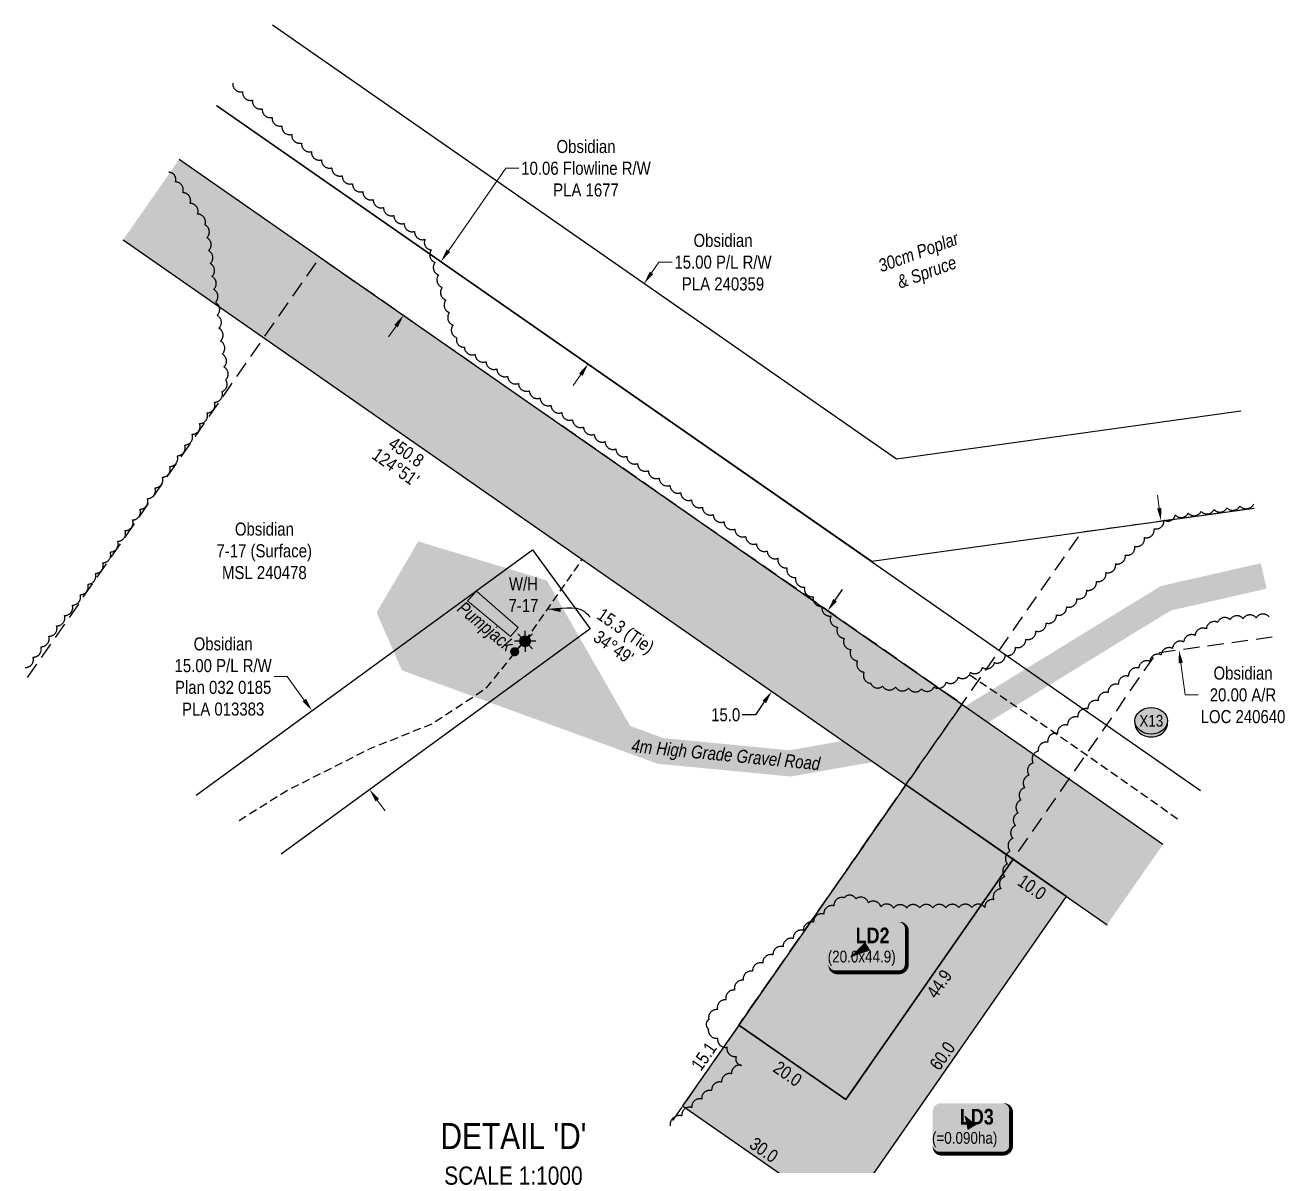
# Model space of a CAD drawing. Extents: x 610158 to 618425, y 5897307 to 5901062.
# Drawn here: x 611932 to 612898, y 5898188 to 5899063 of the extents above; entities that cross this region are included whole.
import ezdxf
from ezdxf.enums import TextEntityAlignment as Align

# ---------------------------------------------------------------- set-up
doc = ezdxf.new("R2010")
doc.units = 0
doc.header["$LTSCALE"] = 5
doc.header["$PDSIZE"] = 0.5
for name, pattern in [('0', [1, 1, 0]), ('foc-ACCESSROAD', [3.75, 2.5, -1.25]), ('foc-TIELINE', [1.875, 1.25, -0.625]), ('UG_PIPE', [1.875, 1.25, -0.625])]:
    doc.linetypes.add(name, pattern=pattern)
doc.layers.get('Defpoints').update_dxf_attribs({"color": 9})
for name, color, linetype, lineweight in [('AS-GENERAL', 48, 'Continuous', 18), ('C-AR-T', 13, 'Continuous', 9), ('C-FLOWLINE-T', 13, 'Continuous', 9), ('C-RW-T', 13, 'Continuous', 9), ('C-WS-T', 13, 'Continuous', 9), ('P-TEMP-T', 46, 'Continuous', 18), ('T-TEXT', 48, 'Continuous', 18), ('T-TIE-T', 201, 'Continuous', 18)]:
    doc.layers.add(name, color=color, linetype=linetype, lineweight=lineweight)
doc.layers.add('AS-PIPE-AG', color=7, linetype='Continuous', true_color=0x7d00fa)
for name, color, linetype in [('AS-PIPE-UG', 44, 'UG_PIPE'), ('AS-ROADS', 254, 'Continuous'), ('AS-SYMBOL', 7, 'Continuous'), ('C-AR', 13, 'foc-ACCESSROAD'), ('C-RW', 13, 'Continuous'), ('C-WS', 13, 'foc-ACCESSROAD'), ('C-WS-S', 8, 'Continuous'), ('DETAIL-T', 7, 'Continuous'), ('L-BD1', 253, 'Continuous'), ('P-CROSSINGS', 250, 'Continuous'), ('P-PROPOSED', 10, 'Continuous'), ('P-PROPOSED-H', 21, 'Continuous'), ('P-TEMP-BLOCKS', 250, 'Continuous'), ('P-TEMP-H', 41, 'Continuous'), ('P-TEMP_WORKSPACE', 46, 'Continuous'), ('P-TXT', 4, 'Continuous'), ('P-WORKAREA', 113, 'Continuous'), ('P-WORKAREA-H', 111, 'Continuous'), ('T-BUSH', 110, '0'), ('T-BUSH-T', 110, 'Continuous'), ('T-TIE', 201, 'foc-TIELINE')]:
    doc.layers.add(name, color=color, linetype=linetype)
doc.styles.add('80', font='ARIALN.TTF', dxfattribs={"height": 10})
doc.styles.add('80CG', font='ARIALN.TTF', dxfattribs={"height": 10})
doc.styles.add('80L', font='ARIALN.TTF', dxfattribs={"height": 10})
doc.styles.add('80LS', font='ARIALNI.TTF', dxfattribs={"height": 10})
doc.styles.add('BOLD', font='ARIALNB.TTF')
doc.styles.add('Crossing', font='ARIALN.TTF', dxfattribs={"height": 10})
doc.dimstyles.new('Compass 5 000', dxfattribs={"dimscale": 5, "dimtxt": 9, "dimasz": 2, "dimexe": 0.2, "dimexo": 0.0625, "dimgap": 0.5, "dimtad": 0, "dimtih": 1, "dimtoh": 1, "dimzin": 0, "dimdsep": 46, "dimtxsty": '80CG', "dimcen": 0.1, "dimse1": 1, "dimse2": 1, "dimclrd": 256, "dimclrt": 256, "dimaunit": 1, "dimadec": 4, "dimazin": 0, "dimtfac": 0.06, "dimtofl": 0, "dimtmove": 0, "dimatfit": 1, "dimfxl": 0.2, "dimtolj": 1, "dimtzin": 0, "dimlwd": -1, "dimarcsym": 0})

# ---------------------------------------------------------------- blocks, each defined once
blk = doc.blocks.new('GAS')
h = blk.add_hatch(color=255)
h.dxf.hatch_style = 1
edge = h.paths.add_edge_path()
edge.add_arc((0, 0), 0.9, 0, 360)
for p, q in [((-0.81, 0), (-1.62, 0)), ((-0.57, 0.57), (-1.14, 1.14)), ((0, 0.81), (0, 1.62)), ((0.57, 0.57), (1.14, 1.14)), ((1.62, 0), (0.81, 0)), ((-0.57, -0.57), (-1.14, -1.14)), ((0, -0.81), (0, -1.62)), ((1.14, -1.14), (0.57, -0.57))]:
    blk.add_line(p, q)
blk.add_circle((0, 0), 0.8)
blk = doc.blocks.new('RISER')
h = blk.add_hatch(color=255)
h.dxf.hatch_style = 1
edge = h.paths.add_edge_path()
edge.add_arc((0, 0), 0.7, 0, 360)
blk.add_hatch(color=13).paths.add_polyline_path([(0.58, -0.15), (-0.58, -0.15, 0.774597)])
at = {"color": 13}
blk.add_line((-0.58, -0.15), (0.58, -0.15), dxfattribs=at)
blk.add_circle((0, 0), 0.6, dxfattribs=at)
blk = doc.blocks.new('*D509')
at = {"layer": 'C-RW-T', "transparency": 16777216}
for p, q in [((612412.34, 5898872.64), (612418.05, 5898880.85)), ((612418.05, 5898880.85), (612428.05, 5898880.85)), ((612358.11, 5898794.68), (612352.4, 5898786.47))]:
    blk.add_line(p, q, dxfattribs=at)
at = {"layer": 'C-RW-T', "linetype": 'Continuous', "transparency": 16777216}
for points in [[(612410.97, 5898873.6), (612413.71, 5898871.69), (612406.63, 5898864.43)], [(612356.74, 5898795.63), (612359.48, 5898793.73), (612363.82, 5898802.89)]]:
    blk.add_solid(points, dxfattribs=at)
at = {"layer": 'Defpoints', "color": 0, "linetype": 'Continuous', "transparency": 16777216}
for p in [(612406.63, 5898864.43), (612421.6, 5898854.02), (612378.79, 5898792.47)]:
    blk.add_point(p, dxfattribs=at)
at = {"layer": 'C-RW-T', "linetype": 'Continuous', "transparency": 16777216, "insert": (612467.14, 5898880.85), "char_height": 10, "attachment_point": 5, "style": '80CG'}
blk.add_mtext('\\A1;Obsidian\\P15.00 P/L R/W\\PPLA 240359', dxfattribs=at)
blk = doc.blocks.new('*D510')
at = {"layer": 'C-FLOWLINE-T', "transparency": 16777216}
for p, q in [((612256.63, 5898889.62), (612300.61, 5898952.85)), ((612300.61, 5898952.85), (612310.61, 5898952.85)), ((612216.5, 5898831.93), (612210.79, 5898823.72))]:
    blk.add_line(p, q, dxfattribs=at)
at = {"layer": 'C-FLOWLINE-T', "linetype": 'Continuous', "transparency": 16777216}
for points in [[(612255.26, 5898890.58), (612258, 5898888.67), (612250.92, 5898881.41)], [(612215.13, 5898832.88), (612217.86, 5898830.98), (612222.21, 5898840.14)]]:
    blk.add_solid(points, dxfattribs=at)
at = {"layer": 'Defpoints', "color": 0, "linetype": 'Continuous', "transparency": 16777216}
for p in [(612250.92, 5898881.41), (612260.86, 5898874.5), (612232.15, 5898833.22)]:
    blk.add_point(p, dxfattribs=at)
at = {"layer": 'C-FLOWLINE-T', "linetype": 'Continuous', "transparency": 16777216, "insert": (612362.11, 5898952.85), "char_height": 10, "attachment_point": 5, "style": '80CG'}
blk.add_mtext('\\A1;Obsidian\\P10.06 Flowline R/W\\PPLA 1677', dxfattribs=at)
blk = doc.blocks.new('*D511')
at = {"layer": 'C-AR-T', "transparency": 16777216}
for p, q in [((612801.51, 5898692.38), (612800.13, 5898702.29)), ((612818.05, 5898573.59), (612821.46, 5898549.11)), ((612821.46, 5898549.11), (612831.46, 5898549.11))]:
    blk.add_line(p, q, dxfattribs=at)
at = {"layer": 'C-AR-T', "linetype": 'Continuous', "transparency": 16777216}
for points in [[(612803.16, 5898692.61), (612799.86, 5898692.15), (612802.89, 5898682.48)], [(612819.7, 5898573.82), (612816.4, 5898573.36), (612816.67, 5898583.49)]]:
    blk.add_solid(points, dxfattribs=at)
at = {"layer": 'Defpoints', "color": 0, "linetype": 'Continuous', "transparency": 16777216}
for p in [(612834.68, 5898686.91), (612848.47, 5898587.92), (612816.67, 5898583.49)]:
    blk.add_point(p, dxfattribs=at)
at = {"layer": 'C-AR-T', "linetype": 'Continuous', "transparency": 16777216, "insert": (612865.75, 5898549.11), "char_height": 10, "attachment_point": 5, "style": '80CG'}
blk.add_mtext('\\A1;Obsidian\\P20.00 A/R\\PLOC 240640', dxfattribs=at)
blk = doc.blocks.new('*D512')
at = {"layer": 'C-RW-T', "transparency": 16777216}
for p, q in [((612133.04, 5898563.2), (612123.04, 5898563.2)), ((612146.19, 5898545.17), (612133.04, 5898563.2)), ((612202.15, 5898468.47), (612208.05, 5898460.39))]:
    blk.add_line(p, q, dxfattribs=at)
at = {"layer": 'C-RW-T', "linetype": 'Continuous', "transparency": 16777216}
for points in [[(612147.54, 5898546.16), (612144.85, 5898544.19), (612152.09, 5898537.09)], [(612203.5, 5898469.45), (612200.81, 5898467.49), (612196.26, 5898476.55)]]:
    blk.add_solid(points, dxfattribs=at)
at = {"layer": 'Defpoints', "color": 0, "linetype": 'Continuous', "transparency": 16777216}
for p in [(612150.27, 5898535.77), (612194.45, 5898475.23), (612196.26, 5898476.55)]:
    blk.add_point(p, dxfattribs=at)
at = {"layer": 'C-RW-T', "linetype": 'Continuous', "transparency": 16777216, "insert": (612083.96, 5898563.2), "char_height": 10, "attachment_point": 5, "style": '80CG'}
blk.add_mtext('\\A1;Obsidian\\P15.00 P/L R/W\\PPlan 032 0185\\PPLA 013383', dxfattribs=at)
blk = doc.blocks.new('*U513')
at = {"true_color": 0xff8aff}
h = blk.add_hatch(color=211, dxfattribs=at)
edge = h.paths.add_edge_path()
edge.add_line((-24, -20), (24, -20))
edge.add_arc((24, -14), 6, 270, 360)
edge.add_line((30, -14), (30, 12.5))
edge.add_arc((24, 12.5), 6, 0, 90)
edge.add_line((24, 18.5), (-24, 18.5))
edge.add_arc((-24, 12.5), 6, 90, 180)
edge.add_line((-30, 12.5), (-30, -14))
edge.add_arc((-24, -14), 6, 180, 270)
at = {"color": 250, "flags": 128}
blk.add_lwpolyline([(-24, -20, 3, 3, 0), (24, -20, 3, 3, 0.414214), (30, -14, 3, 3, 0), (30, 12.5, 3, 0, 0.414214), (24, 18.5, 0, 0, 0), (-24, 18.5, 0, 0, 0.414214), (-30, 12.5, 0, 0, 0), (-30, -14, 0, 3, 0.414214)], format="xyseb", close=True, dxfattribs=at)
at = {"flags": 128}
blk.add_lwpolyline([(-5.81, 9.49, 0, 7.5, 0), (0, 0, 0, 0, 0)], format="xyseb", dxfattribs=at)
at = {"color": 250}
for tag, p, height, style in [('TEMP_AREA_W1_001', (-9.21, 2.24), 12, 'BOLD'), ('ENTER_TEXT_001', (-30.66, -12.47), 9, '80')]:
    blk.add_attdef(tag, p, '', height=height, dxfattribs=dict(at, style=style))
blk = doc.blocks.new('xing2')
h = blk.add_hatch(color=50)
h.dxf.hatch_style = 1
edge = h.paths.add_edge_path()
edge.add_ellipse((0, 0), major_axis=(-12.5, 0), ratio=0.816297, start_angle=0, end_angle=360)
h = blk.add_hatch(color=250)
h.dxf.hatch_style = 1
edge = h.paths.add_edge_path()
edge.add_ellipse((0, -2.05), major_axis=(-12.5, 0), ratio=0.816297, start_angle=0, end_angle=180)
edge.add_line((12.5, -2.05), (12.5, 0))
edge.add_ellipse((0, 0), major_axis=(-12.5, 0), ratio=0.816297, start_angle=0, end_angle=180, ccw=False)
edge.add_line((-12.5, 0), (-12.5, -2.05))
at = {"color": 250}
blk.add_ellipse((0, 0), major_axis=(-12.5, 0), ratio=0.816297, dxfattribs=at)
blk.add_ellipse((0, -2.05), major_axis=(-12.5, 0), ratio=0.816297, start_param=0, end_param=3.141593, dxfattribs=at)
at = {"color": 250, "style": 'Crossing'}
blk.add_attdef('CROSSING', text='', height=9, dxfattribs=at).set_placement((0.09, 0.02), align=Align.MIDDLE_CENTER)
at = {"color": 250, "style": 'Crossing', "flags": 1}
for tag, p in [('OWNER', (0.09, -12.49)), ('DESCRIPTION', (0.09, -25.77)), ('LOCATION', (0.09, -39.3)), ('DWG_REF', (0.09, -52.84))]:
    blk.add_attdef(tag, text='', height=9, dxfattribs=at).set_placement(p, align=Align.MIDDLE_CENTER)
blk = doc.blocks.new('*D633')
at = {"layer": 'Defpoints', "color": 0, "transparency": 16777216}
for p in [(612550.45, 5898611.32), (612504.51, 5898551.95), (612507.61, 5898549.8)]:
    blk.add_point(p, dxfattribs=at)
at = {"layer": 'P-TXT', "transparency": 16777216}
for p, q in [((612553.07, 5898621.69), (612558.78, 5898629.89)), ((612498.8, 5898543.75), (612491.93, 5898533.89)), ((612491.93, 5898533.89), (612481.93, 5898533.89))]:
    blk.add_line(p, q, dxfattribs=at)
for points in [[(612551.7, 5898622.64), (612554.43, 5898620.73), (612547.35, 5898613.48)], [(612497.43, 5898544.7), (612500.16, 5898542.8), (612504.51, 5898551.95)]]:
    blk.add_solid(points, dxfattribs=at)
at = {"layer": 'P-TXT', "transparency": 16777216, "insert": (612469.18, 5898533.89), "char_height": 10, "attachment_point": 5, "style": '80CG'}
blk.add_mtext('\\A1;15.0', dxfattribs=at)
blk = doc.blocks.new('*U640')
h = blk.add_hatch(color=111)
edge = h.paths.add_edge_path()
edge.add_line((-24, -20), (24, -20))
edge.add_arc((24, -14), 6, 270, 360)
edge.add_line((30, -14), (30, 12.5))
edge.add_arc((24, 12.5), 6, 0, 90)
edge.add_line((24, 18.5), (-24, 18.5))
edge.add_arc((-24, 12.5), 6, 90, 180)
edge.add_line((-30, 12.5), (-30, -14))
edge.add_arc((-24, -14), 6, 180, 270)
at = {"color": 250, "flags": 128}
blk.add_lwpolyline([(-24, -20, 3, 3, 0), (24, -20, 3, 3, 0.414214), (30, -14, 3, 3, 0), (30, 12.5, 3, 0, 0.414214), (24, 18.5, 0, 0, 0), (-24, 18.5, 0, 0, 0.414214), (-30, 12.5, 0, 0, 0), (-30, -14, 0, 3, 0.414214)], format="xyseb", close=True, dxfattribs=at)
at = {"flags": 128}
blk.add_lwpolyline([(-13.94, -8.74, 0, 7.5, 0), (0, 0, 0, 0, 0)], format="xyseb", dxfattribs=at)
at = {"color": 250}
for tag, p, height, style in [('TEMP_AREA_W1_001', (-9.21, 2.24), 12, 'BOLD'), ('ENTER_TEXT_001', (-30.66, -12.47), 9, '80')]:
    blk.add_attdef(tag, p, '', height=height, dxfattribs=dict(at, style=style))

msp = doc.modelspace()

# ---------------------------------------------------------------- hatches: boundary and pattern name
at = {"layer": 'AS-ROADS'}
h = msp.add_hatch(color=256, dxfattribs=at)
h.dxf.hatch_style = 1
h.paths.add_polyline_path([(612879.379, 5898650.088), (612802.67, 5898632.58), (612644.088, 5898535.217), (612611.549, 5898523.181), (612518.158, 5898506.705), (612421.477, 5898516.028), (612396.017, 5898525.328), (612332.073, 5898636.916), (612233.537, 5898666.834), (612201.588, 5898612.313), (612220.952, 5898567.992), (612417.016, 5898496.373), (612518.95, 5898486.544), (612616.795, 5898503.805), (612652.87, 5898517.149), (612810.327, 5898613.821), (612883.828, 5898630.597)])
at = {"layer": 'P-PROPOSED-H'}
h = msp.add_hatch(color=256, dxfattribs=at)
h.dxf.hatch_style = 1
h.paths.add_polyline_path([(612761.545, 5898372.97), (612804.387, 5898434.495), (612050.218, 5898959.655), (612007.375, 5898898.13)])
at = {"layer": 'P-TEMP-H'}
h = msp.add_hatch(color=256, dxfattribs=at)
h.dxf.hatch_style = 1
h.paths.add_polyline_path([(612559.317, 5898148.49), (612730.448, 5898394.624), (612689.43, 5898423.186), (612561.334, 5898238.947), (612479.26, 5898296.011), (612436.205, 5898234.086)])
at = {"layer": 'P-WORKAREA-H'}
h = msp.add_hatch(color=256, dxfattribs=at)
h.dxf.hatch_style = 1
h.paths.add_polyline_path([(612479.26, 5898296.011), (612561.334, 5898238.947), (612689.43, 5898423.186), (612607.398, 5898480.309)])

# ---------------------------------------------------------------- linework, layer by layer
at = {"layer": 'AS-GENERAL', "flags": 128}
msp.add_lwpolyline([(612310.02, 5898600.903), (612278.05, 5898628.728), (612271.16, 5898621.328), (612304.175, 5898593.943)], close=True, dxfattribs=at)
at = {"layer": 'AS-PIPE-AG', "flags": 128}
msp.add_lwpolyline([(612307.475, 5898582.313), (612318.61, 5898594.308)], dxfattribs=at)
at = {"layer": 'AS-PIPE-UG', "flags": 128}
for points in [[(612307.035, 5898581.168), (612299.185, 5898571.283), (612284.61, 5898553.378), (612244.305, 5898526.948), (612196.455, 5898507.768), (612133.365, 5898475.908), (612093.846, 5898451.172)], [(612656.26, 5898564.503), (612718.73, 5898522.028), (612817.26, 5898453.064)]]:
    msp.add_lwpolyline(points, dxfattribs=at)
at = {"layer": 'C-AR', "flags": 128}
msp.add_lwpolyline([(612888.136, 5898593.445), (612799.193, 5898581.056), (612561.334, 5898238.947), (612479.25, 5898296.018), (612742.085, 5898674.028), (612874.345, 5898692.451)], dxfattribs=at)
at = {"layer": 'C-RW', "flags": 128}
for points in [[(612864.005, 5898766.687), (612600.026, 5898729.917), (612121.761, 5899062.579)], [(612079.005, 5899000.996), (612581.306, 5898651.614), (612874.348, 5898692.432)]]:
    msp.add_lwpolyline(points, dxfattribs=at)
at = {"layer": 'C-RW'}
for points in [[(612078.951, 5899000.918), (612833.12, 5898475.758)], [(612804.387, 5898434.495), (612050.275, 5898959.615)], [(612063.37, 5898472.37), (612321.098, 5898660.399), (612365.277, 5898599.859), (612128.468, 5898427.09)]]:
    msp.add_lwpolyline(points, dxfattribs=at)
at = {"layer": 'C-WS', "flags": 128}
msp.add_lwpolyline([(611933.966, 5898562.377), (612158.155, 5898884.693), (612650.455, 5898542.238), (612426.344, 5898219.901)], dxfattribs=at)
at = {"layer": 'P-PROPOSED', "flags": 128}
for points in [[(612804.387, 5898434.495), (612050.218, 5898959.655)], [(612007.375, 5898898.13), (612761.545, 5898372.97)]]:
    msp.add_lwpolyline(points, dxfattribs=at)
at = {"layer": 'P-TEMP_WORKSPACE'}
msp.add_lwpolyline([(612559.317, 5898148.49), (612730.448, 5898394.624), (612689.43, 5898423.186), (612561.334, 5898238.947), (612479.26, 5898296.011), (612436.205, 5898234.086)], close=True, dxfattribs=at)
at = {"layer": 'P-WORKAREA'}
msp.add_lwpolyline([(612479.26, 5898296.011), (612561.334, 5898238.947), (612689.43, 5898423.186), (612607.398, 5898480.309)], close=True, dxfattribs=at)
at = {"layer": 'T-BUSH', "flags": 128}
for points in [[(612091.347, 5899018.195, 0.5205671), (612098.883, 5899011.627, 0.5205671), (612106.418, 5899005.059, 0.5205671), (612113.953, 5898998.49, 0.5205671), (612121.489, 5898991.922, 0.5205671), (612129.024, 5898985.354, 0.5205671), (612136.559, 5898978.785, 0.5205671), (612144.095, 5898972.217, 0.5205671), (612151.63, 5898965.648, 0.5205671), (612159.393, 5898959.357, 0.5205671), (612167.316, 5898953.263, 0.5205671), (612175.24, 5898947.169, 0.5205671), (612183.164, 5898941.074, 0.5205671), (612191.088, 5898934.98, 0.5205671), (612199.011, 5898928.886, 0.5205671), (612206.935, 5898922.792, 0.5205671), (612214.859, 5898916.698, 0.5205671), (612222.782, 5898910.603, 0.5205671), (612230.706, 5898904.509, 0.5205671), (612238.63, 5898898.415, 0.5205671), (612243.632, 5898890.333, 0.5205671), (612246.392, 5898880.725, 0.5205671), (612249.153, 5898871.117, 0.5205671), (612251.913, 5898861.51, 0.5205671), (612254.673, 5898851.902, 0.5205671), (612257.434, 5898842.295, 0.5205671), (612260.194, 5898832.687, 0.5205671), (612262.954, 5898823.079, 0.5205671), (612268.855, 5898815.76, 0.5205671), (612277.155, 5898810.189, 0.5205671), (612285.455, 5898804.618, 0.5205671), (612293.755, 5898799.046, 0.5205671), (612302.054, 5898793.475, 0.5205671), (612310.354, 5898787.904, 0.5205671), (612318.654, 5898782.333, 0.5205671), (612326.954, 5898776.762, 0.5205671), (612335.254, 5898771.191, 0.5205671), (612343.554, 5898765.619, 0.5205671), (612351.853, 5898760.048, 0.5205671), (612360.153, 5898754.477, 0.5205671), (612368.451, 5898748.902, 0.5205671), (612376.738, 5898743.312, 0.5205671), (612385.025, 5898737.722, 0.5205671), (612393.312, 5898732.132, 0.5205671), (612401.599, 5898726.542, 0.5205671), (612409.886, 5898720.952, 0.5205671), (612418.174, 5898715.362, 0.5205671), (612426.461, 5898709.772, 0.5205671), (612434.748, 5898704.182, 0.5205671), (612443.035, 5898698.592, 0.5205671), (612451.322, 5898693.002, 0.5205671), (612459.61, 5898687.412, 0.5205671), (612467.897, 5898681.822, 0.5205671), (612476.184, 5898676.232, 0.5205671), (612484.471, 5898670.642, 0.5205671), (612492.758, 5898665.052, 0.5205671), (612501.045, 5898659.462, 0.5205671), (612509.333, 5898653.872, 0.5205671), (612516.159, 5898646.592, 0.5205671), (612522.891, 5898639.202, 0.5205671), (612529.623, 5898631.813, 0.5205671), (612536.355, 5898624.423, 0.5205671), (612543.087, 5898617.033, 0.5205671), (612549.819, 5898609.644, 0.5205671), (612554.977, 5898601.093, 0.5205671), (612560.051, 5898592.481, 0.5205671), (612565.125, 5898583.868, 0.5205671), (612570.199, 5898575.255, 0.5205671), (612575.273, 5898566.642, 0.5205671), (612580.347, 5898558.03, 0.5205671), (612589.404, 5898555.839, 0.5205671), (612599.374, 5898555.122, 0.5205671), (612609.345, 5898554.405, 0.5205671), (612619.315, 5898553.688, 0.5205671), (612628.939, 5898555.17, 0.5205671), (612638.205, 5898558.921, 0.5205671), (612647.471, 5898562.672, 0.5205671), (612656.736, 5898566.424, 0.5205671), (612666.002, 5898570.175, 0.5205671), (612675.268, 5898573.926, 0.5205671), (612683.494, 5898579.466, 0.5205671), (612691.339, 5898585.661, 0.5205671), (612699.184, 5898591.857, 0.5205671), (612707.028, 5898598.052, 0.5205671), (612714.873, 5898604.247, 0.5205671), (612722.718, 5898610.443, 0.5205671), (612730.563, 5898616.638, 0.5205671), (612738.408, 5898622.833, 0.5205671), (612745.913, 5898629.43, 0.5205671), (612753.31, 5898636.153, 0.5205671), (612760.708, 5898642.877, 0.5205671), (612768.105, 5898649.601, 0.5205671), (612775.502, 5898656.324, 0.5205671), (612782.899, 5898663.048, 0.5205671), (612790.296, 5898669.772, 0.5205671), (612797.693, 5898676.495, 0.5205671), (612805.09, 5898683.219, 0.5205671), (612813.833, 5898687.071, 0.5205671), (612823.733, 5898688.449, 0.5205671), (612833.634, 5898689.827, 0.5205671), (612843.535, 5898691.204, 0.5205671), (612853.436, 5898692.582, 0.5205671), (612863.337, 5898693.96, 0.5205671), (612873.93, 5898695.434, 0.5205671)], [(611932.226, 5898570.127, 0.5205671), (611938.25, 5898578.104, 0.5205671), (611944.273, 5898586.082, 0.5205671), (611950.296, 5898594.06, 0.5205671), (611956.32, 5898602.038, 0.5205671), (611962.343, 5898610.015, 0.5205671), (611968.367, 5898617.993, 0.5205671), (611974.39, 5898625.971, 0.5205671), (611980.27, 5898634.053, 0.5205671), (611985.981, 5898642.257, 0.5205671), (611991.692, 5898650.461, 0.5205671), (611997.403, 5898658.665, 0.5205671), (612003.114, 5898666.87, 0.5205671), (612008.825, 5898675.074, 0.5205671), (612014.536, 5898683.278, 0.5205671), (612020.247, 5898691.483, 0.5205671), (612025.958, 5898699.687, 0.5205671), (612031.669, 5898707.891, 0.5205671), (612037.38, 5898716.095, 0.5205671), (612043.091, 5898724.3, 0.5205671), (612048.802, 5898732.504, 0.5205671), (612054.512, 5898740.708, 0.5205671), (612060.223, 5898748.912, 0.5205671), (612065.934, 5898757.117, 0.5205671), (612071.645, 5898765.321, 0.5205671), (612077.356, 5898773.525, 0.5205671), (612083.067, 5898781.73, 0.5205671), (612085.877, 5898790.639, 0.5205671), (612084.569, 5898800.549, 0.5205671), (612083.261, 5898810.459, 0.5205671), (612081.953, 5898820.37, 0.5205671), (612080.645, 5898830.28, 0.5205671), (612079.337, 5898840.19, 0.5205671), (612078.028, 5898850.101, 0.5205671), (612076.72, 5898860.011, 0.5205671), (612075.412, 5898869.921, 0.5205671), (612074.104, 5898879.832, 0.5205671), (612072.796, 5898889.742, 0.5205671), (612071.488, 5898899.652, 0.5205671), (612070.041, 5898909.509, 0.5205671), (612064.366, 5898917.739, 0.5205671), (612058.692, 5898925.968, 0.5205671), (612053.018, 5898934.198, 0.5205671), (612047.343, 5898942.428, 0.5205671), (612042.217, 5898949.863, 0.5205671)], [(612885.771, 5898608.88, 0.5205671), (612875.797, 5898608.207, 0.5205671), (612865.824, 5898607.534, 0.5205671), (612855.85, 5898606.861, 0.5205671), (612846.302, 5898604.788, 0.5205671), (612837.643, 5898599.794, 0.5205671), (612828.983, 5898594.8, 0.5205671), (612820.324, 5898589.807, 0.5205671), (612811.664, 5898584.813, 0.5205671), (612803.005, 5898579.819, 0.5205671), (612794.345, 5898574.825, 0.5205671), (612785.76, 5898569.723, 0.5205671), (612777.971, 5898563.457, 0.5205671), (612770.182, 5898557.191, 0.5205671), (612762.394, 5898550.925, 0.5205671), (612754.605, 5898544.659, 0.5205671), (612746.816, 5898538.394, 0.5205671), (612739.027, 5898532.128, 0.5205671), (612731.239, 5898525.862, 0.5205671), (612723.45, 5898519.596, 0.5205671), (612716.05, 5898512.886, 0.5205671), (612708.817, 5898505.987, 0.5205671), (612704.914, 5898496.952, 0.5205671), (612701.665, 5898487.498, 0.5205671), (612698.416, 5898478.045, 0.5205671), (612695.379, 5898468.533, 0.5205671), (612693.351, 5898458.745, 0.5205671), (612691.324, 5898448.956, 0.5205671), (612689.297, 5898439.168, 0.5205671), (612687.27, 5898429.379, 0.5205671), (612685.243, 5898419.591, 0.5205671), (612683.215, 5898409.802, 0.5205671), (612680.2, 5898400.423, 0.5205671), (612674.716, 5898392.065, 0.5205671), (612667.896, 5898386.162, 0.5205671), (612657.9, 5898386.094, 0.5205671), (612647.904, 5898386.025, 0.5205671), (612637.908, 5898385.957, 0.5205671), (612627.912, 5898385.888, 0.5205671), (612617.916, 5898385.82, 0.5205671), (612607.92, 5898385.751, 0.5205671), (612597.924, 5898385.682, 0.5205671), (612588.101, 5898386.746, 0.5205671), (612578.584, 5898389.804, 0.5205671), (612569.068, 5898392.863, 0.5205671), (612559.976, 5898393.625, 0.5205671), (612552.182, 5898387.365, 0.5205671), (612544.389, 5898381.105, 0.5205671), (612536.596, 5898374.845, 0.5205671), (612528.802, 5898368.585, 0.5205671), (612521.009, 5898362.325, 0.5205671), (612513.215, 5898356.064, 0.5205671), (612505.422, 5898349.804, 0.5205671), (612497.629, 5898343.544, 0.5205671), (612489.835, 5898337.284, 0.5205671), (612482.65, 5898330.389, 0.5205671), (612476.06, 5898322.873, 0.5205671), (612469.469, 5898315.357, 0.5205671), (612462.879, 5898307.841, 0.5205671), (612456.289, 5898300.324, 0.5205671), (612455.948, 5898293.038, 0.5205671), (612463.073, 5898286.026, 0.5205671), (612470.198, 5898279.015, 0.5205671), (612477.323, 5898272.003, 0.5205671), (612481.358, 5898265.108, 0.5205671), (612473.722, 5898258.657, 0.5205671), (612466.086, 5898252.205, 0.5205671), (612458.451, 5898245.754, 0.5205671), (612450.815, 5898239.302, 0.5205671), (612443.18, 5898232.85, 0.5205671), (612435.544, 5898226.399, 0.5205671), (612426.559, 5898218.807, 0.5205671)]]:
    msp.add_lwpolyline(points, format="xyb", dxfattribs=at)
at = {"layer": 'T-TIE', "flags": 128}
msp.add_lwpolyline([(612315.45, 5898590.238), (612359.204, 5898653.137)], dxfattribs=at)

# ---------------------------------------------------------------- block references
at = {"layer": 'AS-SYMBOL', "xscale": 4.99813254999997, "yscale": 4.99813254999997, "zscale": 4.99813254999997}
msp.add_blockref('RISER', (612307.44, 5898582.253), dxfattribs=at)
at = {"layer": 'C-WS-S', "color": 6, "xscale": 4.99813254999997, "yscale": 4.99813254999997, "zscale": 4.99813254999997}
msp.add_blockref('GAS', (612315.45, 5898590.238), dxfattribs=at)
at = {"layer": 'P-CROSSINGS', "color": 5, "xscale": 0.99962651, "yscale": 0.99962651, "zscale": 0.99962651}
msp.add_blockref('xing2', (612795.364, 5898529.271), dxfattribs=at).add_auto_attribs({'CROSSING': 'X13'})
at = {"layer": 'P-TEMP-BLOCKS', "xscale": 0.99962651, "yscale": 0.99962651, "zscale": 0.99962651}
for name, p, values in [('*U640', (612578.033, 5898356.499), {'TEMP_AREA_W1_001': 'LD2', 'ENTER_TEXT_001': '(20.0x44.9)'}), ('*U513', (612657.938, 5898217.492), {'TEMP_AREA_W1_001': 'LD3', 'ENTER_TEXT_001': '(=0.090ha)'})]:
    msp.add_blockref(name, p, dxfattribs=at).add_auto_attribs(values)

# ---------------------------------------------------------------- texts
at = {"layer": 'AS-GENERAL', "insert": (612268.874, 5898621.681), "char_height": 9.99243, "attachment_point": 1, "rotation": 320.325262, "style": '80L'}
msp.add_mtext_dynamic_manual_height_columns('{\\fArial Narrow|b0|i1|c0|p34;Pumpjack}', width=50.96863, gutter_width=49.981, heights=[0], dxfattribs=at)
at = {"layer": 'C-WS-T', "char_height": 9.99237, "attachment_point": 1, "style": '80L'}
for s, width, insert in [('\\pi23.31;Obsidian\\P\\pi9.2382;7-17 (Surface)\\P\\pi13.437;MSL 240478', 90.42004, (612069.656, 5898681.271)), ('\\pi0.66341;W/H \\P\\pi0.31238;7-17 ', 22.46347, (612302.4, 5898639.282))]:
    msp.add_mtext_dynamic_manual_height_columns(s, width=width, gutter_width=49.981, heights=[0], dxfattribs=dict(at, insert=insert))
at = {"layer": 'DETAIL-T', "color": 3, "insert": (612306.482, 5898197.176), "char_height": 20, "width": 110.96398, "attachment_point": 5, "style": '80CG'}
msp.add_mtext("DETAIL 'D'\\P{\\H0.7x;SCALE 1:1000}", dxfattribs=at)
at = {"layer": 'L-BD1', "style": '80L'}
for s, p in [('450.8', (612224.378, 5898735.45)), ("124°51'", (612216.238, 5898723.76))]:
    msp.add_text(s, height=9.9963, rotation=325.1489, dxfattribs=at).set_placement(p, align=Align.MIDDLE)
at = {"layer": 'P-TEMP-T', "char_height": 9.99617, "attachment_point": 1, "style": '80L'}
for s, width, insert, rotation in [('\\pi0.66366;10.0', 21.82424, (612697.21, 5898412.581), 325.1489), ('\\pi0.11476;44.9', 21.87197, (612622.337, 5898321.22), 55.12734), ('\\pi1.441;15.1', 21.82424, (612441.159, 5898264.627), 55.12734), ('\\pi0.25454;60.0', 21.82424, (612624.626, 5898265.958), 55.12734), ('\\pi0.21022;20.0', 21.82424, (612510.248, 5898269.279), 325.190223), ('\\pi0.27841;30.0', 21.82424, (612491.991, 5898210.95), 325.190239)]:
    msp.add_mtext_dynamic_manual_height_columns(s, width=width, gutter_width=49.981, heights=[0], dxfattribs=dict(at, insert=insert, rotation=rotation))
at = {"layer": 'T-BUSH-T', "insert": (612584.657, 5898882.297), "char_height": 9.98852, "attachment_point": 1, "rotation": 20, "style": '80LS'}
msp.add_mtext_dynamic_manual_height_columns('\\pi0.37579;30cm Poplar \\P\\pi9.7375;& Spruce', width=65.35673, gutter_width=49.981, heights=[0], dxfattribs=at)
at = {"layer": 'T-TEXT', "style": '80LS'}
msp.add_text('4m High Grade Gravel Road', height=9.99627, rotation=354.491906, dxfattribs=at).set_placement((612469.361, 5898503.3), align=Align.MIDDLE_CENTER)
at = {"layer": 'T-TIE-T', "insert": (612374.77, 5898616.789), "char_height": 9.99627, "width": 48.4107, "attachment_point": 1, "rotation": 325.176654, "line_spacing_factor": 0.934195, "style": '80L'}
msp.add_mtext("\\pi0.66367;15.3 (Tie) \\P\\pi8.0893;34°49'", dxfattribs=at)

# ---------------------------------------------------------------- dimensions: what is measured, and where the dimension line sits
at = {"layer": 'C-AR-T', "color": 5, "linetype": 'Continuous'}
dim = msp.add_linear_dim(base=(612816.674, 5898583.491), p1=(612834.68, 5898686.907), p2=(612848.468, 5898587.919), angle=277.92979, text='Obsidian\\P20.00 A/R\\PLOC 240640', dimstyle='Compass 5 000', dxfattribs=at)
dim.commit()
dim.dimension.update_dxf_attribs({"geometry": '*D511', "text_midpoint": (612865.754, 5898549.109), "dimtype": 161})
at = {"layer": 'C-FLOWLINE-T', "color": 5, "linetype": 'Continuous'}
dim = msp.add_linear_dim(base=(612250.919, 5898881.414), p1=(612232.149, 5898833.222), p2=(612260.862, 5898874.498), angle=55.176653, text='Obsidian\\P10.06 Flowline R/W\\PPLA 1677', dimstyle='Compass 5 000', dxfattribs=at)
dim.commit()
dim.dimension.update_dxf_attribs({"geometry": '*D510', "text_midpoint": (612362.105, 5898952.85), "dimtype": 161})
at = {"layer": 'C-RW-T', "color": 5, "linetype": 'Continuous'}
for base, p1, p2, angle, text, picture, middle in [((612406.632, 5898864.434), (612378.794, 5898792.474), (612421.603, 5898854.021), 55.179005, 'Obsidian\\P15.00 P/L R/W\\PPLA 240359', '*D509', (612467.138, 5898880.853)), ((612196.259, 5898476.549), (612150.274, 5898535.772), (612194.447, 5898475.226), 306.11341, 'Obsidian\\P15.00 P/L R/W\\PPlan 032 0185\\PPLA 013383', '*D512', (612083.956, 5898563.199))]:
    dim = msp.add_linear_dim(base=base, p1=p1, p2=p2, angle=angle, text=text, dimstyle='Compass 5 000', dxfattribs=at)
    dim.commit()
    dim.dimension.update_dxf_attribs({"geometry": picture, "text_midpoint": middle, "dimtype": 161})
at = {"layer": 'P-TXT', "color": 6}
dim = msp.add_linear_dim(base=(612504.51, 5898551.954), p1=(612550.452, 5898611.321), p2=(612507.609, 5898549.796), angle=235.1489, text='15.0', dimstyle='Compass 5 000', dxfattribs=at)
dim.commit()
dim.dimension.update_dxf_attribs({"geometry": '*D633', "text_midpoint": (612469.181, 5898533.893), "dimtype": 161})

# ---------------------------------------------------------------- leaders
at = {"layer": 'T-TIE-T', "path_type": 1}
msp.add_leader([(612332.684, 5898615.014), (612360.956, 5898613.029), (612365.352, 5898608.634)], dimstyle='Compass 5 000', override={"dimgap": 0.5, "dimtad": 0}, dxfattribs=at)

doc.saveas('drawing.dxf')
